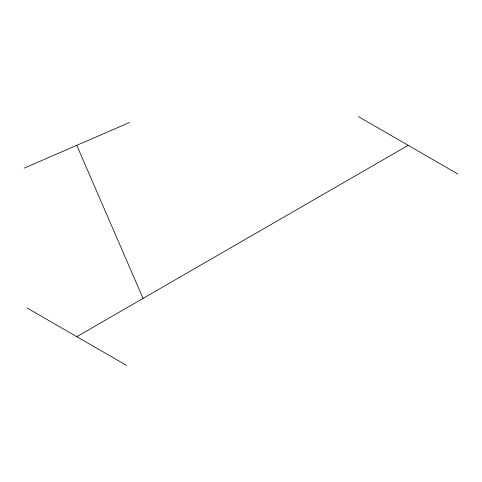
<?xml version="1.0" encoding="UTF-8"?>
<svg xmlns="http://www.w3.org/2000/svg" width="482" height="482" viewBox="0 0 482 482"><rect width="100%" height="100%" fill="white"/><g stroke="black" fill="none" stroke-linecap="round" stroke-linejoin="round"><path stroke-width="0.72" d="M76.777 336.671L408.188 145.329M24.1 168.14L129.453 122.518M358.475 116.626L457.9 174.032M27.064 307.968L126.489 365.374M76.777 145.329L143.058 298.4"/></g></svg>
